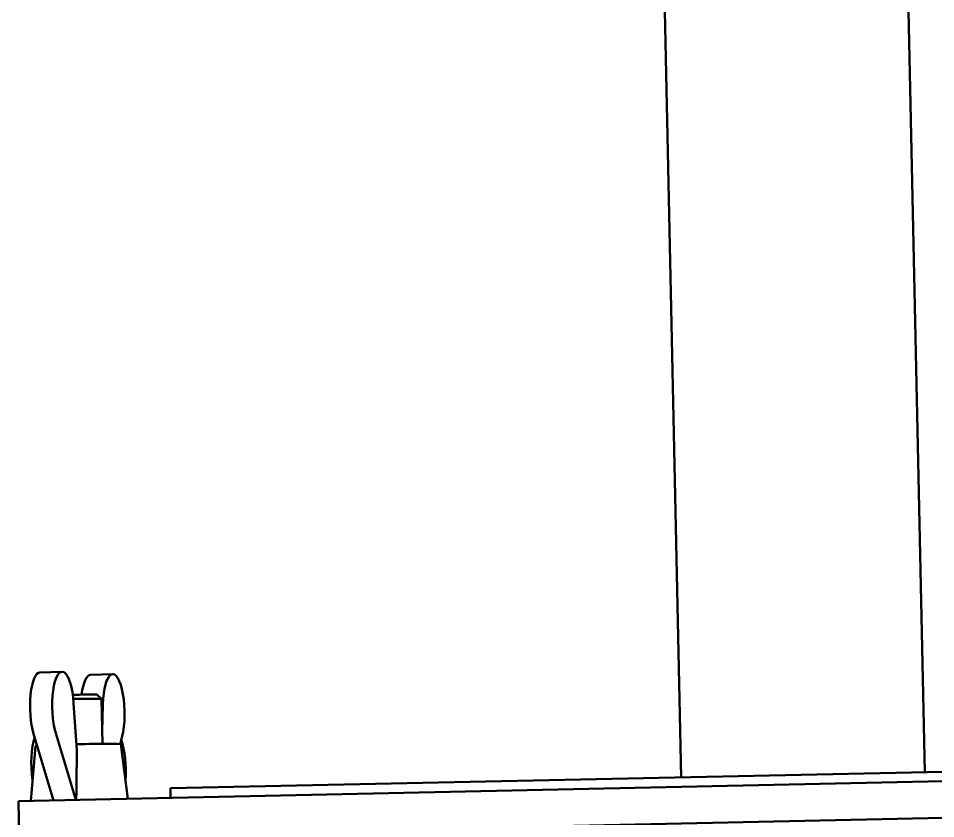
# Model space of a CAD drawing. Header units: millimetres. Extents: x 0 to 2625, y 0 to 1856.
# Drawn here: x 1708.3 to 1783.6, y 1348.1 to 1413.7 of the extents above; entities that cross this region are included whole.
import ezdxf

# ---------------------------------------------------------------- set-up
doc = ezdxf.new("R2010")
doc.units = ezdxf.units.MM
doc.header["$LTSCALE"] = 6.25
doc.layers.add('Visible (ISO)', color=7, linetype='Continuous', lineweight=50)

msp = doc.modelspace()

# ---------------------------------------------------------------- linework, layer by layer
at = {"layer": 'Visible (ISO)'}
for p, q in [((1762.692, 1351.447), (1760.362, 1460.081)), ((1781.253, 1418.753), (1782.687, 1351.876)), ((1710.066, 1360.063), (1711.88, 1360.114)), ((1716.038, 1359.917), (1714.224, 1359.866)), ((1714.76, 1358.227), (1715.117, 1357.885)), ((1712.834, 1357.546), (1713.099, 1353.684)), ((1715.197, 1354.197), (1715.118, 1357.884)), ((1715.233, 1357.432), (1715.175, 1355.219)), ((1720.777, 1350.548), (2017.708, 1356.916)), ((1708.296, 1349.495), (2033.222, 1356.464)), ((1713.011, 1349.596), (1711.364, 1355.078)), ((1709.55, 1355.027), (1711.193, 1349.557)), ((1716.643, 1354.18), (1716.812, 1354.819)), ((1709.7, 1354.018), (1709.308, 1349.516)), ((1716.698, 1354.168), (1717.283, 1349.687)), ((1708.361, 1346.496), (2033.286, 1353.465)), ((1720.793, 1349.763), (1720.777, 1350.548)), ((1708.361, 1346.496), (1708.296, 1349.495))]:
    msp.add_line(p, q, dxfattribs=at)
for centre, major_axis, ratio, start_param, end_param in [((1710.151, 1357.065), (-0.084, 2.999), 0.296569, 0, 2.309354), ((1711.964, 1357.116), (-0.084, 2.999), 0.296569, 4.847966, 8.59254), ((1714.309, 1356.867), (-0.084, 2.999), 0.296569, 0, 1.08947), ((1716.123, 1356.918), (-0.084, 2.999), 0.296569, 3.928921, 7.673495), ((1713.111, 1358.191), (1.65, 0.035), 0.021443, 0.021449, 1.782253), ((1713.118, 1357.841), (2, 0.043), 0.021443, 0, 1.72729), ((1710.252, 1352.348), (0.084, -2.999), 0.296569, 3.795337, 5.089609), ((1716.224, 1352.202), (-0.084, 2.999), 0.296569, 4.358233, 5.584532), ((1713.199, 1354.093), (-3.499, -0.075), 0.021443, 5.992741, 6.280854), ((1713.199, 1354.093), (3.499, 0.075), 0.021443, 0.002331, 1.608194)]:
    msp.add_ellipse(centre, major_axis=major_axis, ratio=ratio, start_param=start_param, end_param=end_param, dxfattribs=at)
msp.add_rational_spline([(1713.099, 1353.684), (1713.076, 1351.769), (1713.051, 1349.597)], [1.0004735734, 1.00210917553, 1.00002082078], degree=2, dxfattribs=at)

doc.saveas('drawing.dxf')
